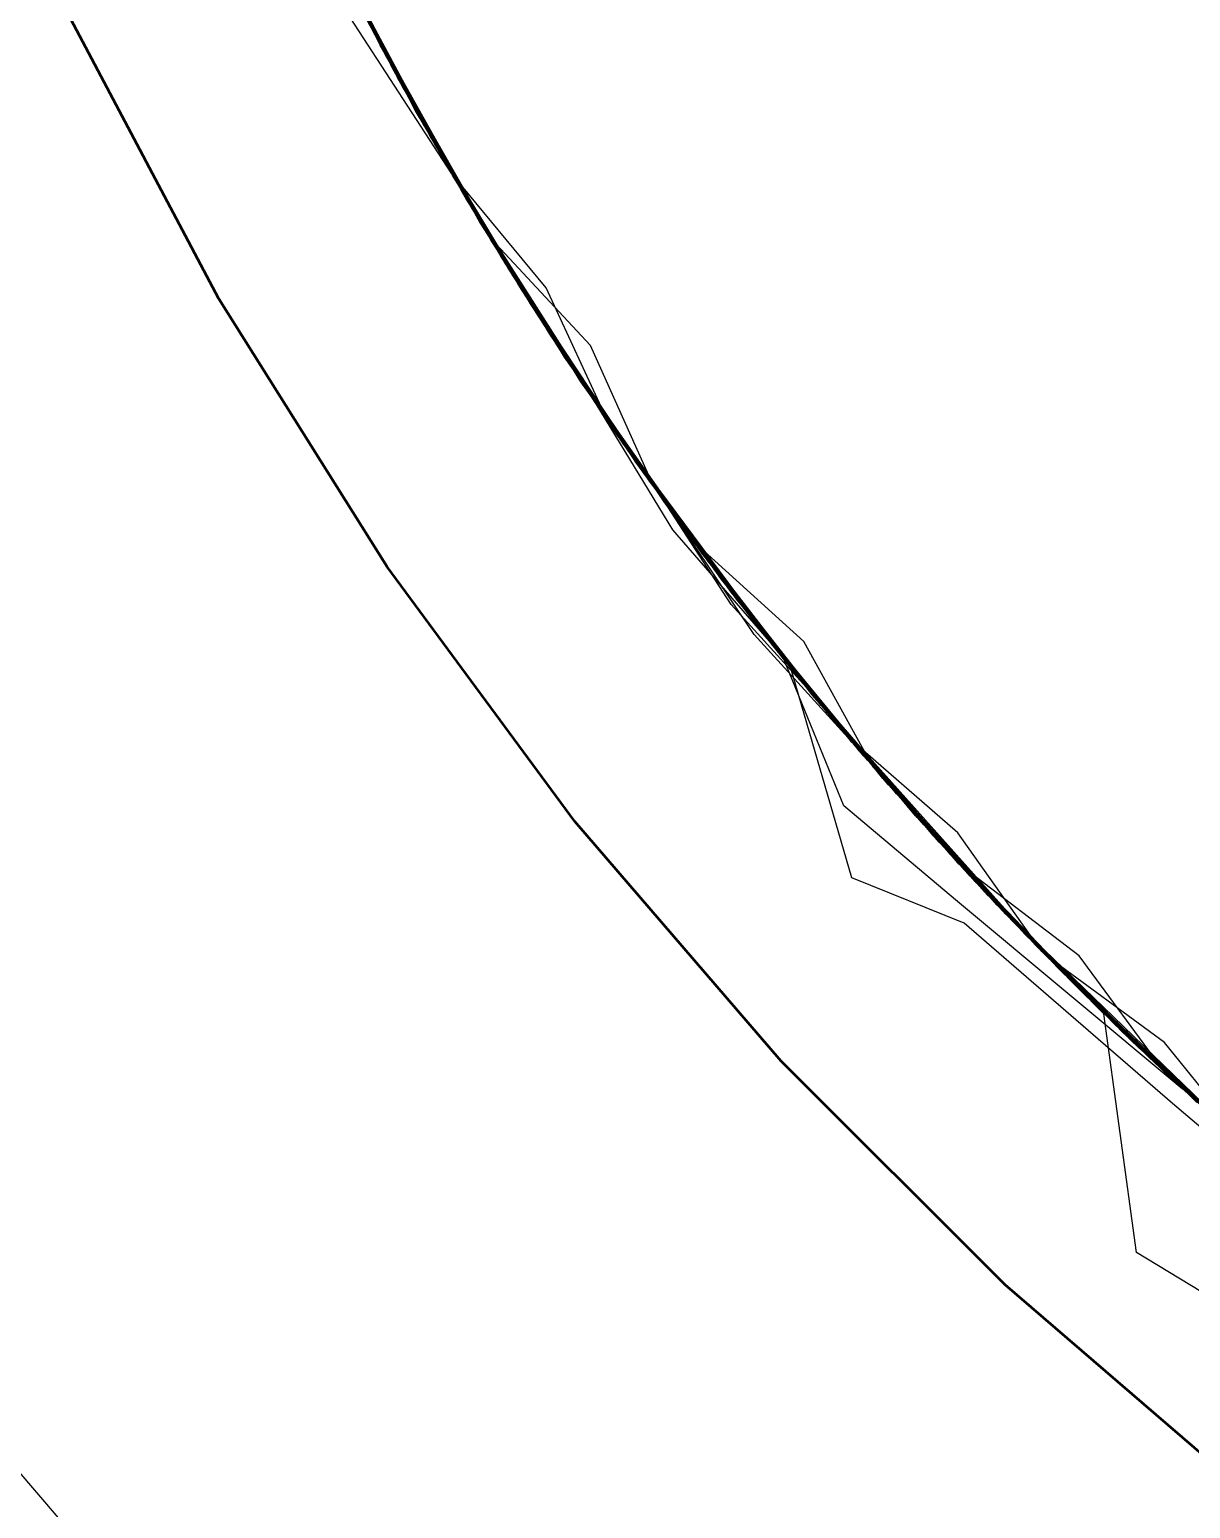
# Model space of a CAD drawing. Header units: millimetres. Extents: x 0 to 420, y 0 to 297.
# Drawn here: x 190.857 to 191.955, y 263.856 to 265.255 of the extents above; entities that cross this region are included whole.
import ezdxf

# ---------------------------------------------------------------- set-up
doc = ezdxf.new("R2010")
doc.units = ezdxf.units.MM
doc.linetypes.add('DASHED', pattern=[1.524, 1.27, -0.254])
doc.layers.add('HIDDEN', color=8, linetype='DASHED', lineweight=25)
doc.layers.add('VISIBLE', color=7, linetype='CONTINUOUS', lineweight=50)

msp = doc.modelspace()

# ---------------------------------------------------------------- linework, layer by layer
at = {"layer": 'HIDDEN'}
for points in [[(191.1815, 265.25389), (191.06119, 265.50465)], [(191.18315, 265.25072), (191.06373, 265.49883)], [(191.18262, 265.2514), (191.06382, 265.49825)], [(191.18483, 265.24773), (191.06602, 265.49376)], [(191.18869, 265.23988), (191.06926, 265.48581)], [(191.19356, 265.23088), (191.0739, 265.47541)], [(191.19903, 265.22071), (191.07804, 265.46636)], [(191.20247, 265.21428), (191.08264, 265.45593)], [(191.20709, 265.20552), (191.08256, 265.45582)], [(191.20428, 265.21098), (191.08303, 265.45514)], [(191.20511, 265.20941), (191.08423, 265.45243)], [(191.20973, 265.20089), (191.08774, 265.44466)], [(191.21494, 265.19143), (191.09154, 265.43639)], [(191.22064, 265.18094), (191.09447, 265.42983)], [(191.22194, 265.17792), (191.09838, 265.42053)], [(191.22288, 265.17709), (191.09842, 265.42148)], [(191.2237, 265.176), (191.09915, 265.42083)], [(191.20061, 265.21772), (191.10125, 265.41538)], [(191.22525, 265.17282), (191.1015, 265.41483)], [(191.22923, 265.16535), (191.10248, 265.41204)], [(191.23587, 265.15373), (191.11044, 265.39583)], [(191.19458, 265.229), (191.11249, 265.39154)], [(191.24468, 265.13862), (191.11612, 265.38399)], [(191.24573, 265.13684), (191.11666, 265.3831)], [(191.24719, 265.13468), (191.11753, 265.38158)], [(191.24875, 265.13152), (191.11991, 265.37608)], [(191.2525, 265.12483), (191.12144, 265.37278)], [(191.25237, 265.12506), (191.12328, 265.36896)], [(191.25038, 265.12849), (191.12394, 265.36759)], [(191.25374, 265.12268), (191.12495, 265.36553)], [(191.25769, 265.11579), (191.12612, 265.36269)], [(191.25865, 265.11443), (191.12685, 265.36149)], [(191.25626, 265.11833), (191.12786, 265.35951)], [(191.25636, 265.11819), (191.10601, 265.34946)], [(191.25905, 265.11354), (191.12939, 265.35641)], [(191.2587, 265.11431), (191.12956, 265.35616)], [(191.2622, 265.10815), (191.13009, 265.35487)], [(191.26113, 265.11103), (191.13034, 265.35505)], [(191.22239, 265.17797), (191.13242, 265.35017)], [(191.2665, 265.1009), (191.13515, 265.34479)], [(191.26578, 265.102), (191.13612, 265.34262)], [(191.24014, 265.1464), (191.13612, 265.34262)], [(191.26582, 265.10196), (191.13659, 265.34169)], [(191.26709, 265.09978), (191.1374, 265.34005)], [(191.2684, 265.09757), (191.13816, 265.33852)], [(191.26996, 265.09474), (191.1391, 265.33641)], [(191.27046, 265.09401), (191.13959, 265.3355)], [(191.27103, 265.0931), (191.14046, 265.33387)], [(191.27229, 265.09111), (191.14075, 265.33333)], [(191.27608, 265.08467), (191.14278, 265.32922)], [(191.27492, 265.08645), (191.14367, 265.32719)], [(191.27659, 265.08372), (191.14447, 265.3258)], [(191.27903, 265.07943), (191.14555, 265.32342)], [(191.28068, 265.07684), (191.14627, 265.32208)], [(191.28144, 265.07566), (191.14933, 265.3161)], [(191.28279, 265.07266), (191.14919, 265.3154)], [(191.28236, 265.07412), (191.14949, 265.31585)], [(191.28163, 265.07504), (191.14988, 265.31492)], [(191.28419, 265.07096), (191.1503, 265.31412)], [(191.28232, 265.07411), (191.15053, 265.31372)], [(191.2868, 265.06689), (191.15193, 265.31097)], [(191.28451, 265.07046), (191.15272, 265.30939)], [(191.28804, 265.06477), (191.15394, 265.30723)], [(191.23481, 265.15581), (191.15413, 265.30659)], [(191.28642, 265.06724), (191.15448, 265.30587)], [(191.28765, 265.06526), (191.15688, 265.30118)], [(191.29017, 265.06106), (191.15794, 265.29907)], [(191.29292, 265.05649), (191.15917, 265.29663)], [(191.29377, 265.05649), (191.15944, 265.29656)], [(191.29292, 265.05647), (191.15969, 265.29561)], [(191.29791, 265.04878), (191.16196, 265.29159)], [(191.29718, 265.04955), (191.16333, 265.28857)], [(191.30022, 265.04475), (191.16428, 265.2866)], [(191.29904, 265.04724), (191.16486, 265.28593)], [(191.29355, 265.0552), (191.16572, 265.28375)], [(191.30247, 265.04092), (191.16647, 265.28251)], [(191.30309, 265.03983), (191.16849, 265.27851)], [(191.03293, 265.00515), (190.89392, 265.26906)], [(191.30622, 265.03458), (191.17159, 265.27248)], [(191.30647, 265.03432), (191.17165, 265.27241)], [(191.30966, 265.02902), (191.17439, 265.26691)], [(191.31201, 265.02532), (191.17503, 265.26578)], [(191.31259, 265.02505), (191.17675, 265.26367)], [(191.3133, 265.02325), (191.17753, 265.26112)], [(191.31313, 265.02377), (191.17786, 265.26049)], [(191.31367, 265.02282), (191.17816, 265.26017)], [(191.31351, 265.02293), (191.17816, 265.25991)], [(191.31965, 265.01329), (191.1815, 265.25389)], [(191.31906, 265.014), (191.18262, 265.2514)], [(191.32054, 265.01183), (191.18315, 265.25072)], [(191.3212, 265.01099), (191.18483, 265.24773)], [(191.32566, 265.00343), (191.18869, 265.23988)], [(191.3308, 264.99545), (191.19356, 265.23088)], [(191.28444, 265.07063), (191.19458, 265.229)], [(191.33753, 264.98471), (191.19903, 265.22071)], [(191.31151, 265.02616), (191.20061, 265.21772)], [(191.33939, 264.98182), (191.20247, 265.21428)], [(191.3429, 264.97634), (191.20428, 265.21098)], [(191.34327, 264.97574), (191.20511, 265.20941)], [(191.35028, 264.9647), (191.20709, 265.20552)], [(191.34905, 264.96674), (191.20973, 265.20089)], [(191.35704, 264.95456), (191.21494, 265.19143)], [(191.36467, 264.94265), (191.22064, 265.18094)], [(191.36284, 264.94494), (191.22194, 265.17792)], [(191.32112, 265.01071), (191.22239, 265.17797)], [(191.36507, 264.94216), (191.22288, 265.17709)], [(191.36504, 264.94222), (191.2237, 265.176)], [(191.36615, 264.9405), (191.22525, 265.17282)], [(191.37376, 264.92887), (191.22923, 265.16535)], [(191.32228, 265.00886), (191.23481, 265.15581)], [(191.37843, 264.92168), (191.23587, 265.15373)], [(191.35559, 264.95669), (191.24014, 265.1464)], [(191.39127, 264.90294), (191.24468, 265.13862)], [(191.39265, 264.90083), (191.24573, 265.13684)], [(191.39499, 264.89774), (191.24719, 265.13468)], [(191.39562, 264.89652), (191.24875, 265.13152)], [(191.39367, 264.89921), (191.25038, 265.12849)], [(191.39901, 264.89136), (191.25237, 265.12506)], [(191.40173, 264.88736), (191.2525, 265.12483)], [(191.39977, 264.89028), (191.25374, 265.12268)], [(191.40185, 264.88719), (191.25626, 265.11833)], [(191.34545, 265.01037), (191.25636, 265.11819)], [(191.40758, 264.87902), (191.25769, 265.11579)], [(191.4087, 264.87761), (191.25865, 265.11443)], [(191.40513, 264.88254), (191.2587, 265.11431)], [(191.40595, 264.8812), (191.25905, 265.11354)], [(191.40997, 264.87656), (191.26113, 265.11103)], [(191.41244, 264.87185), (191.2622, 265.10815)], [(191.41263, 264.87145), (191.26578, 265.102)], [(191.41212, 264.87221), (191.26582, 265.10196)], [(191.4155, 264.86734), (191.2665, 265.1009)], [(191.41386, 264.86969), (191.26709, 265.09978)], [(191.41601, 264.86658), (191.2684, 265.09757)], [(191.41823, 264.86328), (191.26996, 265.09474)], [(191.41867, 264.86271), (191.27046, 265.09401)], [(191.4188, 264.86255), (191.27103, 265.0931)], [(191.42167, 264.85857), (191.27229, 265.09111)], [(191.42348, 264.85592), (191.27492, 265.08645)], [(191.42713, 264.85073), (191.27608, 265.08467)], [(191.4261, 264.85206), (191.27659, 265.08372)], [(191.43058, 264.84555), (191.27903, 265.07943)], [(191.43308, 264.84218), (191.28068, 265.07684)], [(191.43125, 264.84486), (191.28144, 265.07566)], [(191.43099, 264.84476), (191.28163, 265.07504)], [(191.43123, 264.84474), (191.28232, 265.07411)], [(191.43284, 264.84249), (191.28236, 265.07412)], [(191.43441, 264.8399), (191.28279, 265.07266)], [(191.43584, 264.83818), (191.28419, 265.07096)], [(191.38185, 264.91684), (191.28444, 265.07063)], [(191.43353, 264.84146), (191.28451, 265.07046)], [(191.43541, 264.83876), (191.28642, 265.06724)], [(191.43949, 264.83339), (191.2868, 265.06689)], [(191.43512, 264.83923), (191.28765, 265.06526)], [(191.43906, 264.8337), (191.28804, 265.06477)], [(191.43946, 264.83307), (191.29017, 265.06106)], [(191.44385, 264.82688), (191.29292, 265.05649)], [(191.44333, 264.82756), (191.29292, 265.05647)], [(191.43752, 264.83546), (191.29355, 265.0552)], [(191.38741, 264.95588), (191.29377, 265.05649)], [(191.44813, 264.8209), (191.29718, 265.04955)], [(191.45135, 264.81683), (191.29791, 265.04878)], [(191.45046, 264.81865), (191.29904, 265.04724)], [(191.45388, 264.81329), (191.30022, 265.04475)], [(191.45547, 264.81066), (191.30247, 265.04092)], [(191.45452, 264.81194), (191.30309, 265.03983)], [(191.4578, 264.80721), (191.30622, 265.03458)], [(191.45826, 264.80676), (191.30647, 265.03432)], [(191.46194, 264.80164), (191.30966, 265.02902)], [(191.43365, 264.84129), (191.31151, 265.02616)], [(191.46654, 264.79539), (191.31201, 265.02532)], [(191.46529, 264.79725), (191.31259, 265.02505)], [(191.46655, 264.79579), (191.31313, 265.02377)], [(191.46601, 264.79602), (191.3133, 265.02325)], [(191.46575, 264.7964), (191.31351, 265.02293)], [(191.46597, 264.79613), (191.31367, 265.02282)], [(191.47239, 264.78728), (191.31906, 265.014)], [(191.47441, 264.78459), (191.31965, 265.01329)], [(191.47507, 264.78368), (191.32054, 265.01183)], [(191.42834, 264.84885), (191.32112, 265.01071)], [(191.47445, 264.78472), (191.3212, 265.01099)], [(191.41638, 264.86604), (191.32228, 265.00886)], [(191.40383, 264.88425), (191.34545, 265.01037)], [(191.19122, 264.75234), (191.03293, 265.00515)], [(191.47943, 264.77766), (191.32566, 265.00343)], [(191.40577, 264.88157), (191.3308, 264.99545)], [(191.49276, 264.7596), (191.33753, 264.98471)], [(191.49274, 264.75971), (191.33939, 264.98182)], [(191.4981, 264.75252), (191.3429, 264.97634)], [(191.49802, 264.75263), (191.34327, 264.97574)], [(191.50495, 264.7434), (191.34905, 264.96674)], [(191.5114, 264.73483), (191.35028, 264.9647)], [(191.48202, 264.77419), (191.35559, 264.95669)], [(191.51753, 264.72701), (191.35704, 264.95456)], [(191.44545, 264.82667), (191.38741, 264.95588)], [(191.52037, 264.72278), (191.36284, 264.94494)], [(191.52561, 264.71621), (191.36467, 264.94265)], [(191.52218, 264.72072), (191.36504, 264.94222)], [(191.5244, 264.71783), (191.36507, 264.94216)], [(191.52345, 264.71908), (191.36615, 264.9405)], [(191.53526, 264.70379), (191.37376, 264.92887)], [(191.53733, 264.70083), (191.37843, 264.92168)], [(191.48658, 264.76798), (191.38185, 264.91684)], [(191.55499, 264.67857), (191.39127, 264.90294)], [(191.4654, 264.78151), (191.39265, 264.90083)], [(191.55305, 264.68094), (191.39367, 264.89921)], [(191.55999, 264.6724), (191.39499, 264.89774)], [(191.55961, 264.67273), (191.39562, 264.89652)], [(191.56241, 264.6691), (191.39901, 264.89136)], [(191.56365, 264.66764), (191.39977, 264.89028)], [(191.56829, 264.66171), (191.40173, 264.88736)], [(191.56388, 264.66725), (191.40185, 264.88719)], [(191.56828, 264.66166), (191.40383, 264.88425)], [(191.56802, 264.66213), (191.40513, 264.88254)], [(191.48484, 264.77047), (191.40577, 264.88157)], [(191.57028, 264.65924), (191.40595, 264.8812)], [(191.57488, 264.65387), (191.40758, 264.87902)], [(191.57603, 264.65257), (191.4087, 264.87761)], [(191.57584, 264.65339), (191.40997, 264.87656)], [(191.57471, 264.65368), (191.41212, 264.87221)], [(191.57979, 264.64752), (191.41244, 264.87185)], [(191.57591, 264.65218), (191.41263, 264.87145)], [(191.57689, 264.65097), (191.41386, 264.86969)], [(191.58125, 264.64552), (191.4155, 264.86734)], [(191.58015, 264.64692), (191.41601, 264.86658)], [(191.51689, 264.72765), (191.41638, 264.86604)], [(191.58314, 264.64327), (191.41823, 264.86328)], [(191.58342, 264.64288), (191.41867, 264.86271)], [(191.58298, 264.64341), (191.4188, 264.86255)], [(191.58798, 264.63735), (191.42167, 264.85857)], [(191.58856, 264.63681), (191.42348, 264.85592)], [(191.59221, 264.63203), (191.4261, 264.85206)], [(191.59484, 264.62895), (191.42713, 264.85073)], [(191.54376, 264.6928), (191.42834, 264.84885)], [(191.59945, 264.62319), (191.43058, 264.84555)], [(191.59735, 264.62538), (191.43099, 264.84476)], [(191.59645, 264.62684), (191.43123, 264.84474)], [(191.59782, 264.62532), (191.43125, 264.84486)], [(191.60003, 264.62246), (191.43284, 264.84249)], [(191.60244, 264.61966), (191.43308, 264.84218)], [(191.59904, 264.62367), (191.43353, 264.84146)], [(191.56674, 264.66365), (191.43365, 264.84129)], [(191.6033, 264.61849), (191.43441, 264.8399)], [(191.59848, 264.62435), (191.43512, 264.83923)], [(191.60068, 264.62166), (191.43541, 264.83876)], [(191.60438, 264.61719), (191.43584, 264.83818)], [(191.59711, 264.62565), (191.43752, 264.83546)], [(191.60562, 264.61565), (191.43906, 264.8337)], [(191.60498, 264.61644), (191.43946, 264.83307)], [(191.60896, 264.61198), (191.43949, 264.83339)], [(191.61018, 264.61011), (191.44333, 264.82756)], [(191.61113, 264.60901), (191.44385, 264.82688)], [(191.52055, 264.71114), (191.44545, 264.82667)], [(191.61542, 264.60381), (191.44813, 264.8209)], [(191.61822, 264.60153), (191.45046, 264.81865)], [(191.6211, 264.5973), (191.45135, 264.81683)], [(191.62435, 264.59367), (191.45388, 264.81329)], [(191.62233, 264.59552), (191.45452, 264.81194)], [(191.62407, 264.59344), (191.45547, 264.81066)], [(191.62553, 264.59155), (191.4578, 264.80721)], [(191.62619, 264.5909), (191.45826, 264.80676)], [(191.54421, 264.69227), (191.46194, 264.80164)], [(191.63393, 264.5817), (191.46529, 264.79725)], [(191.54229, 264.68281), (191.46575, 264.7964)], [(191.63422, 264.58136), (191.46597, 264.79613)], [(191.63482, 264.58064), (191.46601, 264.79602)], [(191.63765, 264.57745), (191.46654, 264.79539)], [(191.63704, 264.57863), (191.46655, 264.79579)], [(191.64178, 264.57243), (191.47239, 264.78728)], [(191.55652, 264.67651), (191.4654, 264.78151)], [(191.64428, 264.56949), (191.47441, 264.78459)], [(191.64386, 264.57008), (191.47445, 264.78472)], [(191.64582, 264.56763), (191.47507, 264.78368)], [(191.64918, 264.56375), (191.47943, 264.77766)], [(191.61893, 264.59962), (191.48202, 264.77419)], [(191.58906, 264.67612), (191.48484, 264.77047)], [(191.59836, 264.62442), (191.48658, 264.76798)], [(191.66176, 264.5491), (191.49274, 264.75971)], [(191.66388, 264.54656), (191.49276, 264.7596)], [(191.36791, 264.51202), (191.19122, 264.75234)], [(191.66857, 264.54123), (191.49802, 264.75263)], [(191.66904, 264.54067), (191.4981, 264.75252)], [(191.67659, 264.53204), (191.50495, 264.7434)], [(191.68955, 264.51738), (191.5114, 264.73483)], [(191.62361, 264.59398), (191.51689, 264.72765)], [(191.69527, 264.51102), (191.51753, 264.72701)], [(191.69371, 264.51261), (191.52037, 264.72278)], [(191.69481, 264.51134), (191.52218, 264.72072)], [(191.6963, 264.50967), (191.52345, 264.71908)], [(191.69999, 264.50552), (191.5244, 264.71783)], [(191.70247, 264.50275), (191.52561, 264.71621)], [(191.61364, 264.60835), (191.52055, 264.71114)], [(191.71285, 264.49126), (191.53526, 264.70379)], [(191.71169, 264.49228), (191.53733, 264.70083)], [(191.66705, 264.54298), (191.54376, 264.6928)], [(191.63042, 264.58596), (191.54421, 264.69227)], [(191.63408, 264.58153), (191.54229, 264.68281)], [(191.72768, 264.47477), (191.55305, 264.68094)], [(191.73485, 264.46694), (191.55499, 264.67857)], [(191.73635, 264.46518), (191.55652, 264.67651)], [(191.65482, 264.55721), (191.58906, 264.67612)], [(191.73972, 264.46163), (191.55961, 264.67273)], [(191.74112, 264.46011), (191.55999, 264.6724)], [(191.74171, 264.45945), (191.56241, 264.6691)], [(191.74429, 264.45676), (191.56365, 264.66764)], [(191.7415, 264.45968), (191.56388, 264.66725)], [(191.71049, 264.49378), (191.56674, 264.66365)], [(191.74646, 264.45432), (191.56802, 264.66213)], [(191.74887, 264.45161), (191.56828, 264.66166)], [(191.75124, 264.44915), (191.56829, 264.66171)], [(191.62684, 264.52064), (191.57028, 264.65924)], [(191.75271, 264.44756), (191.57471, 264.65368)], [(191.75852, 264.44178), (191.57488, 264.65387)], [(191.75771, 264.44304), (191.57584, 264.65339)], [(191.75485, 264.44527), (191.57591, 264.65218)], [(191.75944, 264.44082), (191.57603, 264.65257)], [(191.63459, 264.45262), (191.57689, 264.65097)], [(191.76296, 264.43672), (191.57979, 264.64752)], [(191.75989, 264.43985), (191.58015, 264.64692)], [(191.76277, 264.43671), (191.58125, 264.64552)], [(191.76273, 264.43683), (191.58298, 264.64341)], [(191.76381, 264.43589), (191.58314, 264.64327)], [(191.76378, 264.43572), (191.58342, 264.64288)], [(191.77021, 264.42892), (191.58798, 264.63735)], [(191.76926, 264.43026), (191.58856, 264.63681)], [(191.77405, 264.42479), (191.59221, 264.63203)], [(191.77782, 264.42087), (191.59484, 264.62895)], [(191.77706, 264.42161), (191.59645, 264.62684)], [(191.77176, 264.42688), (191.59711, 264.62565)], [(191.78, 264.41818), (191.59735, 264.62538)], [(191.78014, 264.41847), (191.59782, 264.62532)], [(191.71695, 264.48649), (191.59836, 264.62442)], [(191.77687, 264.42179), (191.59848, 264.62435)], [(191.78006, 264.41844), (191.59904, 264.62367)], [(191.78468, 264.41373), (191.59945, 264.62319)], [(191.78294, 264.41538), (191.60003, 264.62246)], [(191.78134, 264.4171), (191.60068, 264.62166)], [(191.78743, 264.41083), (191.60244, 264.61966)], [(191.78857, 264.40981), (191.6033, 264.61849)], [(191.78877, 264.40934), (191.60438, 264.61719)], [(191.78581, 264.41239), (191.60498, 264.61644)], [(191.78769, 264.41053), (191.60562, 264.61565)], [(191.79395, 264.40415), (191.60896, 264.61198)], [(191.79257, 264.40532), (191.61018, 264.61011)], [(191.79387, 264.404), (191.61113, 264.60901)], [(191.79742, 264.40272), (191.61364, 264.60835)], [(191.7982, 264.39944), (191.61542, 264.60381)], [(191.80135, 264.39714), (191.61822, 264.60153)], [(191.76572, 264.43365), (191.61893, 264.59962)], [(191.80574, 264.39176), (191.6211, 264.5973)], [(191.80557, 264.39183), (191.62233, 264.59552)], [(191.73632, 264.46532), (191.62361, 264.59398)], [(191.80748, 264.38985), (191.62407, 264.59344)], [(191.8105, 264.3873), (191.62435, 264.59367)], [(191.8085, 264.38872), (191.62553, 264.59155)], [(191.8094, 264.38788), (191.62619, 264.5909)], [(191.73467, 264.49515), (191.63042, 264.58596)], [(191.81763, 264.37943), (191.63393, 264.5817)], [(191.81761, 264.37944), (191.63408, 264.58153)], [(191.81812, 264.37895), (191.63422, 264.58136)], [(191.81881, 264.37822), (191.63482, 264.58064)], [(191.82345, 264.37406), (191.63704, 264.57863)], [(191.82417, 264.37293), (191.63765, 264.57745)], [(191.82634, 264.37055), (191.64178, 264.57243)], [(191.82861, 264.36817), (191.64386, 264.57008)], [(191.82886, 264.36798), (191.64428, 264.56949)], [(191.83177, 264.3649), (191.64582, 264.56763)], [(191.83402, 264.36277), (191.64918, 264.56375)], [(191.83983, 264.35685), (191.65482, 264.55721)], [(191.84561, 264.35109), (191.66176, 264.5491)], [(191.84996, 264.34668), (191.66388, 264.54656)], [(191.7979, 264.39977), (191.66705, 264.54298)], [(191.85406, 264.34265), (191.66857, 264.54123)], [(191.8548, 264.34189), (191.66904, 264.54067)], [(191.73426, 264.43024), (191.62684, 264.52064)], [(191.86307, 264.33372), (191.67659, 264.53204)], [(191.56202, 264.28554), (191.36791, 264.51202)], [(191.8836, 264.31375), (191.68955, 264.51738)], [(191.88192, 264.3155), (191.69371, 264.51261)], [(191.88206, 264.31505), (191.69481, 264.51134)], [(191.88898, 264.30846), (191.69527, 264.51102)], [(191.88383, 264.31336), (191.6963, 264.50967)], [(191.89081, 264.30655), (191.69999, 264.50552)], [(191.8942, 264.30332), (191.70247, 264.50275)], [(191.86492, 264.33231), (191.71049, 264.49378)], [(191.90058, 264.29704), (191.71169, 264.49228)], [(191.90558, 264.29238), (191.71285, 264.49126)], [(191.81418, 264.38312), (191.73467, 264.49515)], [(191.84206, 264.35452), (191.71695, 264.48649)], [(191.91666, 264.28176), (191.72768, 264.47477)], [(191.92975, 264.26932), (191.73485, 264.46694)], [(191.85477, 264.34194), (191.73632, 264.46532)], [(191.84946, 264.37884), (191.73635, 264.46518)], [(191.7407, 264.40975), (191.63459, 264.45262)], [(191.93486, 264.26451), (191.73972, 264.46163)], [(191.93727, 264.26216), (191.74112, 264.46011)], [(191.93379, 264.26557), (191.7415, 264.45968)], [(191.93598, 264.26352), (191.74171, 264.45945)], [(191.94047, 264.25938), (191.74429, 264.45676)], [(191.93951, 264.26021), (191.74646, 264.45432)], [(191.94469, 264.2553), (191.74887, 264.45161)], [(191.94957, 264.25084), (191.75124, 264.44915)], [(191.94512, 264.25498), (191.75271, 264.44756)], [(191.94929, 264.25115), (191.75485, 264.44527)], [(191.95445, 264.24685), (191.75771, 264.44304)], [(191.85607, 264.34109), (191.75852, 264.44178)], [(191.95749, 264.24384), (191.75944, 264.44082)], [(191.95424, 264.24652), (191.75989, 264.43985)], [(191.95708, 264.2439), (191.76273, 264.43683)], [(191.95898, 264.24206), (191.76277, 264.43671)], [(191.96031, 264.24098), (191.76296, 264.43672)], [(191.9587, 264.2424), (191.76378, 264.43572)], [(191.95928, 264.24223), (191.76381, 264.43589)], [(191.94694, 264.2533), (191.73426, 264.43024)], [(191.92172, 264.27696), (191.76572, 264.43365)], [(191.96462, 264.23738), (191.76926, 264.43026)], [(191.96727, 264.23454), (191.77021, 264.42892)], [(191.9608, 264.24022), (191.77176, 264.42688)], [(191.97065, 264.23144), (191.77405, 264.42479)], [(191.96932, 264.23264), (191.77687, 264.42179)], [(191.87283, 264.32409), (191.77706, 264.42161)], [(191.93779, 264.23933), (191.7407, 264.40975)], [(191.97435, 264.22807), (191.77782, 264.42087)], [(191.9781, 264.22443), (191.78, 264.41818)], [(191.97559, 264.22693), (191.78006, 264.41844)], [(191.97715, 264.22557), (191.78014, 264.41847)], [(191.97642, 264.22621), (191.78134, 264.4171)], [(191.98051, 264.22242), (191.78294, 264.41538)], [(191.98512, 264.21854), (191.78468, 264.41373)], [(191.98097, 264.22205), (191.78581, 264.41239)], [(191.98637, 264.21723), (191.78743, 264.41083)], [(191.98509, 264.21854), (191.78769, 264.41053)], [(191.98911, 264.21518), (191.78857, 264.40981)], [(191.98777, 264.21594), (191.78877, 264.40934)], [(191.98953, 264.21434), (191.79257, 264.40532)], [(191.99111, 264.21292), (191.79387, 264.404)], [(191.99295, 264.21134), (191.79395, 264.40415)], [(191.99575, 264.21095), (191.79742, 264.40272)], [(191.93595, 264.26355), (191.7979, 264.39977)], [(191.99555, 264.20887), (191.7982, 264.39944)], [(191.99882, 264.20665), (191.80135, 264.39714)], [(192.00322, 264.20203), (191.80557, 264.39183)], [(192.00356, 264.20173), (191.80574, 264.39176)], [(192.0055, 264.2), (191.80748, 264.38985)], [(192.00572, 264.19978), (191.8085, 264.38872)], [(192.0069, 264.19875), (191.8094, 264.38788)], [(192.01095, 264.19555), (191.8105, 264.3873)], [(192.01219, 264.19421), (191.81418, 264.38312)], [(191.93014, 264.29702), (191.81761, 264.37944)], [(192.01551, 264.19111), (191.81763, 264.37943)], [(192.01679, 264.19002), (191.81812, 264.37895)], [(192.017, 264.18981), (191.81881, 264.37822)], [(192.02452, 264.1836), (191.82345, 264.37406)], [(192.02462, 264.18322), (191.82417, 264.37293)], [(192.02507, 264.18269), (191.82634, 264.37055)], [(192.02785, 264.18005), (191.82861, 264.36817)], [(192.02762, 264.18046), (191.82886, 264.36798)], [(191.93108, 264.26799), (191.84946, 264.37884)], [(192.03186, 264.17659), (191.83177, 264.3649)], [(192.03298, 264.17577), (191.83402, 264.36277)], [(192.0389, 264.17049), (191.83983, 264.35685)], [(191.97341, 264.22879), (191.84206, 264.35452)], [(192.04337, 264.16672), (191.84561, 264.35109)], [(192.04999, 264.16097), (191.84996, 264.34668)], [(192.05354, 264.15793), (191.85406, 264.34265)], [(191.97871, 264.2241), (191.85477, 264.34194)], [(192.0544, 264.15718), (191.8548, 264.34189)], [(191.9572, 264.24419), (191.85607, 264.34109)], [(192.06341, 264.14947), (191.86307, 264.33372)], [(192.02956, 264.17999), (191.86492, 264.33231)], [(191.90354, 264.09826), (191.87283, 264.32409)], [(192.08402, 264.1325), (191.88192, 264.3155)], [(192.08295, 264.13288), (191.88206, 264.31505)], [(192.09219, 264.12535), (191.8836, 264.31375)], [(192.08506, 264.13112), (191.88383, 264.31336)], [(192.09734, 264.12085), (191.88898, 264.30846)], [(192.09575, 264.12213), (191.89081, 264.30655)], [(192.09971, 264.11889), (191.8942, 264.30332)], [(192.10301, 264.11606), (191.90058, 264.29704)], [(192.01537, 264.19124), (191.93014, 264.29702)], [(191.77246, 264.07416), (191.56202, 264.28554)], [(192.11246, 264.10819), (191.90558, 264.29238)], [(192.11901, 264.10287), (191.91666, 264.28176)], [(192.08627, 264.13008), (191.92172, 264.27696)], [(192.13856, 264.08682), (191.92975, 264.26932)], [(192.13957, 264.08598), (191.93108, 264.26799)], [(192.13971, 264.08597), (191.93379, 264.26557)], [(192.14385, 264.08251), (191.93486, 264.26451)], [(192.08083, 264.13466), (191.93595, 264.26355)], [(192.14418, 264.08236), (191.93598, 264.26352)], [(192.14721, 264.07964), (191.93727, 264.26216)], [(192.14652, 264.08047), (191.93951, 264.26021)], [(192.15091, 264.07696), (191.94047, 264.25938)], [(192.15471, 264.07384), (191.94469, 264.2553)], [(192.15103, 264.07684), (191.94512, 264.25498)], [(192.0639, 264.17594), (191.94694, 264.2533)], [(192.15815, 264.07119), (191.94929, 264.25115)], [(192.16217, 264.06792), (191.94957, 264.25084)], [(192.16212, 264.06795), (191.95424, 264.24652)], [(192.1649, 264.06597), (191.95445, 264.24685)], [(192.04113, 264.15124), (191.93779, 264.23933)], [(192.12885, 263.96172), (191.90354, 264.09826)], [(191.99807, 263.87904), (191.77246, 264.07416)], [(190.98135, 263.73516), (190.74721, 264.00724)], [(190.98135, 263.73516), (190.74721, 264.00724)]]:
    msp.add_lwpolyline(points, dxfattribs=at)
at = {"layer": 'VISIBLE'}
for points in [[(191.0359, 264.99999), (190.89613, 265.26446)], [(191.19505, 264.74671), (191.0359, 264.99999)], [(191.37268, 264.50603), (191.19505, 264.74671)], [(191.56779, 264.2793), (191.37268, 264.50603)], [(191.77931, 264.06779), (191.56779, 264.2793)], [(192.00604, 263.87267), (191.77931, 264.06779)]]:
    msp.add_lwpolyline(points, dxfattribs=at)

doc.saveas('drawing.dxf')
